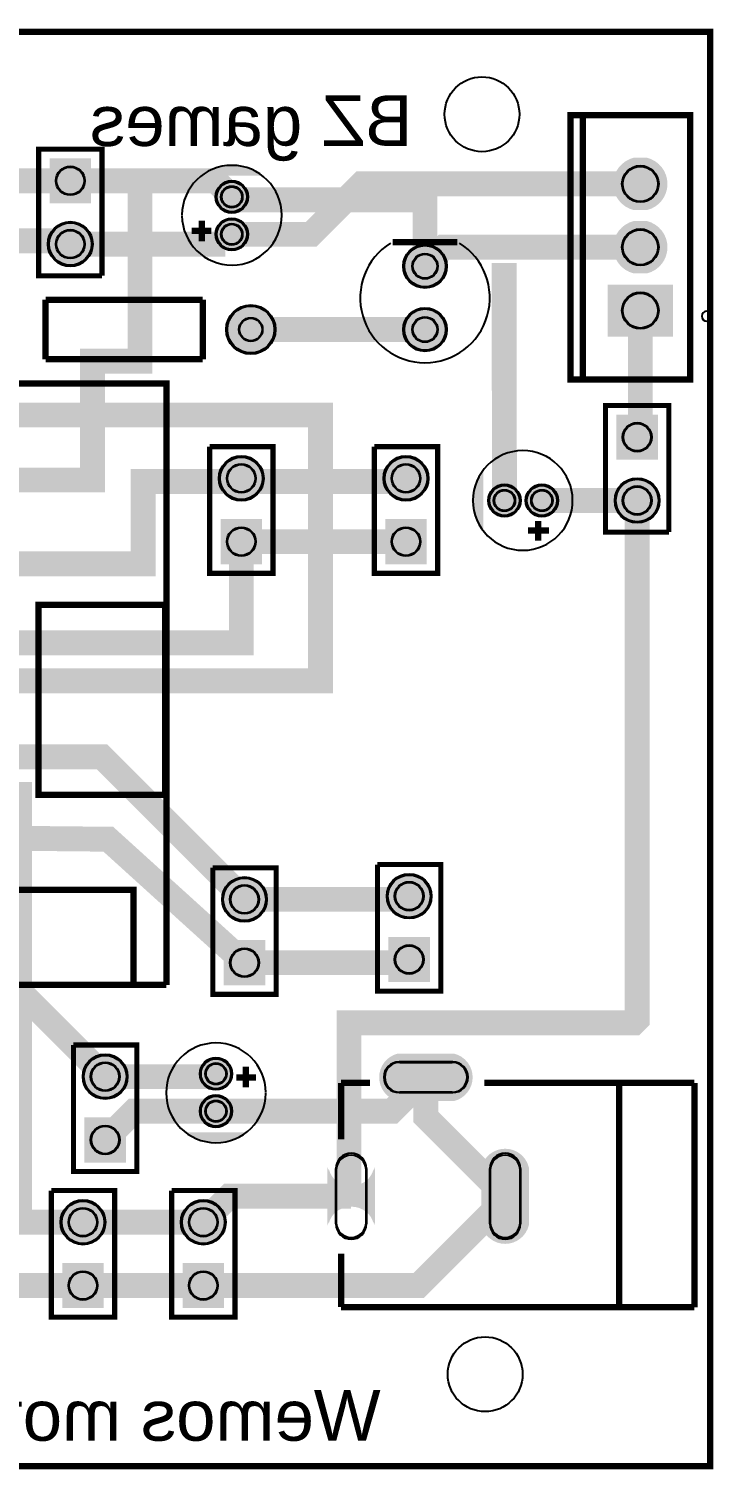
# Model space of a CAD drawing. Header units: millimetres. Extents: x -2.4 to 60.7, y -0.1 to 57.7.
# Drawn here: x 33.3 to 60.7, y -0.1 to 57.7 of the extents above; entities that cross this region are included whole.
import ezdxf

# ---------------------------------------------------------------- set-up
doc = ezdxf.new("R2010")
doc.units = ezdxf.units.MM
for name, color, linetype, true_color in [('BoardOutLine', 7, 'Continuous', 0xff00ff), ('BottomLayer', 7, 'Continuous', 0x0000ff), ('BottomSilkLayer', 7, 'Continuous', 0x66cc33), ('BottomSolderMaskLayer', 7, 'Continuous', 0xaa00ff), ('Multi-Layer', 7, 'Continuous', 0xc0c0c0), ('TopLayer', 7, 'Continuous', 0xff0000), ('TopSilkLayer', 7, 'Continuous', 0xffcc00), ('TopSolderMaskLayer', 7, 'Continuous', 0x800080)]:
    doc.layers.add(name, color=color, linetype=linetype, true_color=true_color)
doc.styles.get("Standard").update_dxf_attribs({"font": 'arial.ttf'})

msp = doc.modelspace()

# ---------------------------------------------------------------- hatches: boundary and pattern name
at = {"layer": 'BottomSolderMaskLayer'}
for points in [[(35.759, 52.467), (35.759, 50.657), (34.091, 50.657), (34.091, 52.467)], [(57.522, 50.384, -0.785398), (57.522, 52.486), (58.048, 52.486, -0.785398), (58.048, 50.384)], [(40.751, 50.916, 1), (42.053, 50.916, 1)], [(34.024, 49.022, 1), (35.826, 49.022, 1)], [(40.751, 49.414, 1), (42.053, 49.414, 1)], [(57.522, 47.844, -0.785398), (57.522, 49.946), (58.048, 49.946, -0.785398), (58.048, 47.844)], [(48.273, 48.133, 1), (50.025, 48.133, 1)], [(56.472, 45.314), (56.472, 47.396), (59.098, 47.396), (59.098, 45.314)], [(41.173, 45.593, 1), (43.155, 45.593, 1)], [(48.273, 45.593, 1), (50.025, 45.593, 1)], [(58.492, 42.18), (58.492, 40.37), (56.824, 40.37), (56.824, 42.18)], [(40.882, 39.624, 1), (42.684, 39.624, 1)], [(47.486, 39.624, 1), (49.288, 39.624, 1)], [(51.685, 38.735, 1), (52.986, 38.735, 1)], [(53.186, 38.735, 1), (54.487, 38.735, 1)], [(56.757, 38.735, 1), (58.559, 38.735, 1)], [(40.949, 36.179), (40.949, 37.989), (42.617, 37.989), (42.617, 36.179)], [(47.553, 36.179), (47.553, 37.989), (49.221, 37.989), (49.221, 36.179)], [(47.613, 22.86, 1), (49.415, 22.86, 1)], [(41.009, 22.733, 1), (42.811, 22.733, 1)], [(41.076, 19.288), (41.076, 21.098), (42.744, 21.098), (42.744, 19.288)], [(47.68, 19.415), (47.68, 21.225), (49.348, 21.225), (49.348, 19.415)], [(35.421, 15.621, 1), (37.223, 15.621, 1)], [(40.116, 15.737, 1), (41.418, 15.737, 1)], [(50.314, 16.545, -0.785398), (50.314, 14.644), (48.058, 14.644, -0.785398), (48.058, 16.545)], [(40.116, 14.235, 1), (41.418, 14.235, 1)], [(35.488, 12.176), (35.488, 13.986), (37.156, 13.986), (37.156, 12.176)], [(53.314, 9.659, -0.785398), (51.413, 9.659), (51.413, 11.983, -0.785398), (53.314, 11.983)], [(47.139, 11.983, -0.785398), (45.238, 11.983), (45.238, 9.659, -0.785398), (47.139, 9.659)], [(34.532, 9.779, 1), (36.334, 9.779, 1)], [(39.358, 9.779, 1), (41.16, 9.779, 1)], [(34.599, 6.334), (34.599, 8.144), (36.267, 8.144), (36.267, 6.334)], [(39.425, 6.334), (39.425, 8.144), (41.093, 8.144), (41.093, 6.334)]]:
    msp.add_hatch(color=256, dxfattribs=at).paths.add_polyline_path(points)
at = {"layer": 'Multi-Layer'}
for points in [[(35.712, 52.412), (35.712, 50.712), (34.138, 50.712), (34.138, 52.412)], [(57.535, 50.435, -0.785398), (57.535, 52.435), (58.035, 52.435, -0.785398), (58.035, 50.435)], [(40.802, 50.916, 1), (42.002, 50.916, 1)], [(34.075, 49.022, 1), (35.775, 49.022, 1)], [(40.802, 49.414, 1), (42.002, 49.414, 1)], [(57.535, 47.895, -0.785398), (57.535, 49.895), (58.035, 49.895, -0.785398), (58.035, 47.895)], [(48.323, 48.133, 1), (49.974, 48.133, 1)], [(56.535, 45.354), (56.535, 47.356), (59.035, 47.356), (59.035, 45.354)], [(41.224, 45.593, 1), (43.104, 45.593, 1)], [(48.323, 45.593, 1), (49.974, 45.593, 1)], [(58.445, 42.125), (58.445, 40.425), (56.871, 40.425), (56.871, 42.125)], [(40.933, 39.624, 1), (42.633, 39.624, 1)], [(47.537, 39.624, 1), (49.237, 39.624, 1)], [(51.735, 38.735, 1), (52.935, 38.735, 1)], [(53.237, 38.735, 1), (54.437, 38.735, 1)], [(56.808, 38.735, 1), (58.508, 38.735, 1)], [(40.996, 36.234), (40.996, 37.934), (42.57, 37.934), (42.57, 36.234)], [(47.6, 36.234), (47.6, 37.934), (49.174, 37.934), (49.174, 36.234)], [(47.664, 22.86, 1), (49.364, 22.86, 1)], [(41.06, 22.733, 1), (42.76, 22.733, 1)], [(41.123, 19.343), (41.123, 21.043), (42.697, 21.043), (42.697, 19.343)], [(47.727, 19.47), (47.727, 21.17), (49.301, 21.17), (49.301, 19.47)], [(35.472, 15.621, 1), (37.172, 15.621, 1)], [(40.167, 15.737, 1), (41.367, 15.737, 1)], [(50.286, 16.495, -0.785398), (50.286, 14.695), (48.086, 14.695, -0.785398), (48.086, 16.495)], [(40.167, 14.235, 1), (41.367, 14.235, 1)], [(35.535, 12.231), (35.535, 13.931), (37.109, 13.931), (37.109, 12.231)], [(53.264, 9.721, -0.785398), (51.464, 9.721), (51.464, 11.921, -0.785398), (53.264, 11.921)], [(47.089, 11.921, -0.785398), (45.289, 11.921), (45.289, 9.721, -0.785398), (47.089, 9.721)], [(34.583, 9.779, 1), (36.283, 9.779, 1)], [(39.409, 9.779, 1), (41.109, 9.779, 1)], [(34.646, 6.389), (34.646, 8.089), (36.22, 8.089), (36.22, 6.389)], [(39.472, 6.389), (39.472, 8.089), (41.046, 8.089), (41.046, 6.389)]]:
    msp.add_hatch(color=256, dxfattribs=at).paths.add_polyline_path(points)
at = {"layer": 'TopSilkLayer'}
for points in [[(42.602, 51.765), (42.556, 51.805), (42.508, 51.843), (42.459, 51.88), (42.409, 51.915), (42.358, 51.949), (42.306, 51.98), (42.253, 52.01), (42.198, 52.038), (42.143, 52.064), (42.087, 52.088), (42.03, 52.111), (41.972, 52.131), (41.914, 52.15), (41.855, 52.166), (41.796, 52.18), (41.736, 52.193), (41.676, 52.203), (41.615, 52.211), (41.555, 52.218), (41.494, 52.222), (41.433, 52.224), (41.371, 52.224), (41.31, 52.222), (41.249, 52.218), (41.189, 52.211), (41.128, 52.203), (41.068, 52.193), (41.008, 52.18), (40.949, 52.166), (40.89, 52.15), (40.831, 52.131), (40.774, 52.111), (40.717, 52.088), (40.661, 52.064), (40.606, 52.038), (40.551, 52.01), (40.498, 51.98), (40.446, 51.949), (40.395, 51.915), (40.345, 51.88), (40.296, 51.843), (40.248, 51.805), (40.202, 51.765)], [(51.486, 39.935), (51.446, 39.889), (51.408, 39.841), (51.371, 39.792), (51.336, 39.742), (51.302, 39.691), (51.271, 39.639), (51.241, 39.586), (51.213, 39.531), (51.187, 39.476), (51.163, 39.42), (51.14, 39.363), (51.12, 39.305), (51.101, 39.247), (51.085, 39.188), (51.071, 39.129), (51.058, 39.069), (51.048, 39.009), (51.04, 38.948), (51.033, 38.888), (51.029, 38.827), (51.027, 38.766), (51.027, 38.704), (51.029, 38.643), (51.033, 38.582), (51.04, 38.522), (51.048, 38.461), (51.058, 38.401), (51.071, 38.341), (51.085, 38.282), (51.101, 38.223), (51.12, 38.164), (51.14, 38.107), (51.163, 38.05), (51.187, 37.994), (51.213, 37.939), (51.241, 37.884), (51.271, 37.831), (51.302, 37.779), (51.336, 37.728), (51.371, 37.678), (51.408, 37.629), (51.446, 37.581), (51.486, 37.535)], [(39.567, 13.386), (39.613, 13.346), (39.661, 13.308), (39.71, 13.271), (39.76, 13.236), (39.811, 13.202), (39.863, 13.171), (39.916, 13.141), (39.971, 13.113), (40.026, 13.087), (40.082, 13.063), (40.139, 13.04), (40.197, 13.02), (40.255, 13.001), (40.314, 12.985), (40.373, 12.971), (40.433, 12.958), (40.493, 12.948), (40.554, 12.94), (40.614, 12.933), (40.675, 12.929), (40.736, 12.927), (40.798, 12.927), (40.859, 12.929), (40.92, 12.933), (40.98, 12.94), (41.041, 12.948), (41.101, 12.958), (41.161, 12.971), (41.22, 12.985), (41.279, 13.001), (41.338, 13.02), (41.395, 13.04), (41.452, 13.063), (41.508, 13.087), (41.563, 13.113), (41.618, 13.141), (41.671, 13.171), (41.723, 13.202), (41.774, 13.236), (41.824, 13.271), (41.873, 13.308), (41.921, 13.346), (41.967, 13.386)]]:
    msp.add_hatch(color=256, dxfattribs=at).paths.add_polyline_path(points)
at = {"layer": 'TopSolderMaskLayer'}
for points in [[(35.759, 52.467), (35.759, 50.657), (34.091, 50.657), (34.091, 52.467)], [(57.522, 50.384, -0.785398), (57.522, 52.486), (58.048, 52.486, -0.785398), (58.048, 50.384)], [(40.751, 50.916, 1), (42.053, 50.916, 1)], [(34.024, 49.022, 1), (35.826, 49.022, 1)], [(40.751, 49.414, 1), (42.053, 49.414, 1)], [(57.522, 47.844, -0.785398), (57.522, 49.946), (58.048, 49.946, -0.785398), (58.048, 47.844)], [(48.273, 48.133, 1), (50.025, 48.133, 1)], [(56.472, 45.314), (56.472, 47.396), (59.098, 47.396), (59.098, 45.314)], [(41.173, 45.593, 1), (43.155, 45.593, 1)], [(48.273, 45.593, 1), (50.025, 45.593, 1)], [(58.492, 42.18), (58.492, 40.37), (56.824, 40.37), (56.824, 42.18)], [(40.882, 39.624, 1), (42.684, 39.624, 1)], [(47.486, 39.624, 1), (49.288, 39.624, 1)], [(51.685, 38.735, 1), (52.986, 38.735, 1)], [(53.186, 38.735, 1), (54.487, 38.735, 1)], [(56.757, 38.735, 1), (58.559, 38.735, 1)], [(40.949, 36.179), (40.949, 37.989), (42.617, 37.989), (42.617, 36.179)], [(47.553, 36.179), (47.553, 37.989), (49.221, 37.989), (49.221, 36.179)], [(47.613, 22.86, 1), (49.415, 22.86, 1)], [(41.009, 22.733, 1), (42.811, 22.733, 1)], [(41.076, 19.288), (41.076, 21.098), (42.744, 21.098), (42.744, 19.288)], [(47.68, 19.415), (47.68, 21.225), (49.348, 21.225), (49.348, 19.415)], [(35.421, 15.621, 1), (37.223, 15.621, 1)], [(40.116, 15.737, 1), (41.418, 15.737, 1)], [(50.314, 16.545, -0.785398), (50.314, 14.644), (48.058, 14.644, -0.785398), (48.058, 16.545)], [(40.116, 14.235, 1), (41.418, 14.235, 1)], [(35.488, 12.176), (35.488, 13.986), (37.156, 13.986), (37.156, 12.176)], [(53.314, 9.659, -0.785398), (51.413, 9.659), (51.413, 11.983, -0.785398), (53.314, 11.983)], [(47.139, 11.983, -0.785398), (45.238, 11.983), (45.238, 9.659, -0.785398), (47.139, 9.659)], [(34.532, 9.779, 1), (36.334, 9.779, 1)], [(39.358, 9.779, 1), (41.16, 9.779, 1)], [(34.599, 6.334), (34.599, 8.144), (36.267, 8.144), (36.267, 6.334)], [(39.425, 6.334), (39.425, 8.144), (41.093, 8.144), (41.093, 6.334)]]:
    msp.add_hatch(color=256, dxfattribs=at).paths.add_polyline_path(points)

# ---------------------------------------------------------------- linework, layer by layer
at = {"layer": 'BoardOutLine', "const_width": 0.254}
msp.add_lwpolyline([(0, 57.404), (0, 57.531), (60.579, 57.531), (60.579, 0), (-2.286, 0), (-2.286, 57.404), (0, 57.404)], close=True, dxfattribs=at)
at = {"layer": 'BottomLayer', "const_width": 1}
for points in [[(29.718, 54.229), (32.385, 51.562), (34.925, 51.562)], [(27.305, 39.556), (35.814, 39.556), (35.814, 44.323), (37.719, 44.323), (37.719, 51.562)], [(34.925, 51.562), (40.756, 51.562), (41.402, 50.916)], [(49.149, 48.133), (49.149, 50.8), (41.518, 50.8), (41.402, 50.916)], [(49.149, 48.133), (49.911, 48.895), (57.785, 48.895)], [(52.334, 38.735), (52.324, 48.26)], [(57.658, 41.275), (57.785, 41.402), (57.785, 46.355)], [(42.164, 45.593), (49.149, 45.593)], [(23.899, 34.567), (25.527, 36.195), (37.846, 36.195), (37.846, 39.497), (41.656, 39.497), (41.783, 39.624)], [(41.783, 39.624), (41.91, 39.497), (48.387, 39.497)], [(46.188, 10.821), (46.101, 10.909), (46.101, 17.78), (57.531, 17.78), (57.658, 17.907), (57.658, 38.735)], [(57.658, 38.735), (53.837, 38.735)], [(41.783, 37.084), (48.387, 37.084)], [(23.899, 26.947), (23.899, 25.273), (36.449, 25.146), (41.91, 20.193)], [(41.91, 22.733), (48.387, 22.733), (48.514, 22.86)], [(41.91, 20.193), (48.387, 20.193), (48.514, 20.32)], [(36.322, 15.621), (32.639, 19.304), (29.845, 19.304)], [(36.322, 15.621), (40.651, 15.621), (40.767, 15.737)]]:
    msp.add_lwpolyline(points, dxfattribs=at)
at = {"layer": 'BottomSolderMaskLayer'}
for points in [[(48.109, 16.21), (50.262, 16.21)], [(48.109, 14.979), (50.262, 14.979)], [(45.573, 9.712), (45.573, 11.931)], [(46.804, 9.712), (46.804, 11.931)], [(51.748, 11.931), (51.748, 9.712)], [(52.979, 11.931), (52.979, 9.712)]]:
    msp.add_lwpolyline(points, close=True, dxfattribs=at)
for centre, radius in [((34.925, 51.562), 0.583), ((57.785, 51.435), 0.736), ((41.402, 50.916), 0.651), ((41.402, 50.916), 0.434), ((34.925, 49.022), 0.901), ((41.402, 49.414), 0.651), ((41.402, 49.414), 0.434), ((34.925, 49.022), 0.583), ((57.785, 48.895), 0.736), ((49.149, 48.133), 0.876), ((49.149, 48.133), 0.512), ((57.785, 46.355), 0.736), ((42.164, 45.593), 0.991), ((49.149, 45.593), 0.876), ((42.164, 45.593), 0.474), ((49.149, 45.593), 0.512), ((57.658, 41.275), 0.583), ((41.783, 39.624), 0.901), ((48.387, 39.624), 0.901), ((41.783, 39.624), 0.583), ((48.387, 39.624), 0.583), ((52.335, 38.735), 0.651), ((53.837, 38.735), 0.651), ((57.658, 38.735), 0.901), ((57.658, 38.735), 0.583), ((52.335, 38.735), 0.434), ((53.837, 38.735), 0.434), ((41.783, 37.084), 0.583), ((48.387, 37.084), 0.583), ((48.514, 22.86), 0.901), ((41.91, 22.733), 0.901), ((41.91, 22.733), 0.583), ((48.514, 22.86), 0.583), ((48.514, 20.32), 0.583), ((41.91, 20.193), 0.583), ((36.322, 15.621), 0.901), ((36.322, 15.621), 0.583), ((40.767, 15.737), 0.651), ((40.767, 15.737), 0.434), ((40.767, 14.235), 0.651), ((40.767, 14.235), 0.434), ((36.322, 13.081), 0.583), ((35.433, 9.779), 0.901), ((40.259, 9.779), 0.901), ((35.433, 9.779), 0.583), ((40.259, 9.779), 0.583), ((35.433, 7.239), 0.583), ((40.259, 7.239), 0.583)]:
    msp.add_circle(centre, radius, dxfattribs=at)
for centre, start, end in [((48.109, 15.595), 450, 270), ((50.262, 15.595), 270, 450), ((46.188, 11.931), 360, 540), ((52.363, 11.931), 360, 180), ((46.188, 9.712), 540, 360), ((52.363, 9.712), 180, 360)]:
    msp.add_arc(centre, 0.615, start, end, dxfattribs=at)
at = {"layer": 'Multi-Layer'}
for points in [[(48.136, 16.195), (50.236, 16.195)], [(48.136, 14.995), (50.236, 14.995)], [(45.589, 9.771), (45.589, 11.871)], [(46.788, 9.771), (46.788, 11.871)], [(51.764, 11.871), (51.764, 9.771)], [(52.963, 11.871), (52.963, 9.771)]]:
    msp.add_lwpolyline(points, close=True, dxfattribs=at)
for centre, radius in [((51.435, 54.229), 1.5), ((34.925, 51.562), 0.55), ((57.785, 51.435), 0.7), ((41.402, 50.916), 0.6), ((41.402, 50.916), 0.4), ((34.925, 49.022), 0.85), ((41.402, 49.414), 0.6), ((41.402, 49.414), 0.4), ((34.925, 49.022), 0.55), ((57.785, 48.895), 0.7), ((49.149, 48.133), 0.826), ((49.149, 48.133), 0.483), ((57.785, 46.355), 0.7), ((42.164, 45.593), 0.94), ((49.149, 45.593), 0.826), ((42.164, 45.593), 0.45), ((49.149, 45.593), 0.483), ((57.658, 41.275), 0.55), ((41.783, 39.624), 0.85), ((48.387, 39.624), 0.85), ((41.783, 39.624), 0.55), ((48.387, 39.624), 0.55), ((52.335, 38.735), 0.6), ((53.837, 38.735), 0.6), ((57.658, 38.735), 0.85), ((52.335, 38.735), 0.4), ((53.837, 38.735), 0.4), ((57.658, 38.735), 0.55), ((41.783, 37.084), 0.55), ((48.387, 37.084), 0.55), ((48.514, 22.86), 0.85), ((41.91, 22.733), 0.85), ((41.91, 22.733), 0.55), ((48.514, 22.86), 0.55), ((48.514, 20.32), 0.55), ((41.91, 20.193), 0.55), ((36.322, 15.621), 0.85), ((40.767, 15.737), 0.6), ((36.322, 15.621), 0.55), ((40.767, 15.737), 0.4), ((40.767, 14.235), 0.6), ((40.767, 14.235), 0.4), ((36.322, 13.081), 0.55), ((35.433, 9.779), 0.85), ((40.259, 9.779), 0.85), ((35.433, 9.779), 0.55), ((40.259, 9.779), 0.55), ((35.433, 7.239), 0.55), ((40.259, 7.239), 0.55), ((51.562, 3.683), 1.5)]:
    msp.add_circle(centre, radius, dxfattribs=at)
for centre, start, end in [((48.136, 15.595), 450, 270), ((50.236, 15.595), 270, 450), ((46.188, 11.871), 360, 540), ((52.363, 11.871), 360, 180), ((46.188, 9.771), 540, 360), ((52.363, 9.771), 180, 360)]:
    msp.add_arc(centre, 0.6, start, end, dxfattribs=at)
at = {"layer": 'TopLayer', "const_width": 1}
for points in [[(41.402, 49.414), (44.588, 49.414), (46.609, 51.435), (57.785, 51.435)], [(29.718, 49.149), (34.798, 49.149), (34.925, 49.022)], [(34.925, 49.022), (41.148, 49.022)], [(29.845, 42.164), (44.958, 42.164), (44.958, 31.496), (11.176, 31.496), (11.199, 34.567)], [(16.279, 34.567), (16.279, 33.02), (41.783, 33.02), (41.783, 33.02), (41.783, 37.084)], [(16.279, 26.947), (16.279, 28.448), (36.195, 28.448), (41.91, 22.733)], [(35.433, 9.779), (32.893, 9.779), (32.893, 26.947), (28.979, 26.947)], [(40.767, 14.235), (47.826, 14.235), (49.186, 15.595)], [(52.363, 10.821), (49.186, 13.999), (49.186, 15.595)], [(36.322, 13.081), (37.476, 14.235), (40.767, 14.235)], [(40.259, 7.239), (48.895, 7.239), (52.363, 10.707), (52.363, 10.821)], [(40.259, 9.779), (41.301, 10.821), (46.188, 10.821)], [(35.433, 9.779), (40.259, 9.779)], [(35.433, 7.239), (12.065, 7.239)], [(40.259, 7.239), (35.433, 7.239)]]:
    msp.add_lwpolyline(points, dxfattribs=at)
at = {"layer": 'TopSilkLayer', "const_width": 0.254}
for points in [[(54.986, 43.594), (54.986, 54.196), (59.784, 54.196), (59.784, 43.594), (54.991, 43.594), (54.986, 43.594)], [(38.735, 26.924), (38.735, 34.544), (33.655, 34.544), (33.655, 26.924), (38.735, 26.924)], [(32.385, 23.114), (32.385, 19.304), (37.465, 19.304), (37.465, 23.114), (32.385, 23.114)]]:
    msp.add_lwpolyline(points, close=True, dxfattribs=at)
at = {"layer": 'TopSilkLayer'}
for points, const_width in [([(55.485, 54.195), (55.485, 43.595)], 0.254), ([(36.195, 47.752), (33.655, 47.752), (33.655, 52.832), (36.195, 52.832), (36.195, 50.927)], 0.203), ([(36.195, 47.752), (36.195, 50.927)], 0.203), ([(40.202, 49.965), (40.202, 49.127)], 0.254), ([(40.583, 49.559), (39.796, 49.559)], 0.254), ([(50.449, 49.093), (47.849, 49.093)], 0.254), ([(33.934, 44.399), (33.934, 46.787)], 0.254), ([(33.934, 46.787), (40.234, 46.787)], 0.254), ([(40.234, 46.787), (40.234, 44.399)], 0.254), ([(40.234, 44.399), (33.934, 44.399)], 0.254), ([(7.031, 43.434), (38.781, 43.434), (38.781, 19.304)], 0.254), ([(58.928, 37.465), (56.388, 37.465), (56.388, 42.545), (58.928, 42.545), (58.928, 40.64)], 0.203), ([(40.513, 40.894), (43.053, 40.894), (43.053, 35.814), (40.513, 35.814), (40.513, 37.719)], 0.203), ([(40.513, 40.894), (40.513, 37.719)], 0.203), ([(47.117, 40.894), (49.657, 40.894), (49.657, 35.814), (47.117, 35.814), (47.117, 37.719)], 0.203), ([(47.117, 40.894), (47.117, 37.719)], 0.203), ([(58.928, 37.465), (58.928, 40.64)], 0.203), ([(53.286, 37.535), (54.124, 37.535)], 0.254), ([(53.692, 37.916), (53.692, 37.129)], 0.254), ([(40.64, 24.003), (43.18, 24.003), (43.18, 18.923), (40.64, 18.923), (40.64, 20.828)], 0.203), ([(40.64, 24.003), (40.64, 20.828)], 0.203), ([(47.244, 24.13), (49.784, 24.13), (49.784, 19.05), (47.244, 19.05), (47.244, 20.955)], 0.203), ([(47.244, 24.13), (47.244, 20.955)], 0.203), ([(31.161, 18.034), (32.431, 19.304), (38.781, 19.304)], 0.254), ([(35.052, 16.891), (37.592, 16.891), (37.592, 11.811), (35.052, 11.811), (35.052, 13.716)], 0.203), ([(35.052, 16.891), (35.052, 13.716)], 0.203), ([(41.586, 15.592), (42.373, 15.592)], 0.254), ([(41.967, 15.186), (41.967, 16.024)], 0.254), ([(45.782, 13.107), (45.782, 15.368)], 0.254), ([(45.782, 15.368), (46.948, 15.368)], 0.254), ([(59.955, 15.368), (51.524, 15.368)], 0.254), ([(56.933, 6.376), (56.933, 15.376)], 0.254), ([(59.955, 6.368), (59.955, 15.368)], 0.254), ([(59.955, 6.376), (59.955, 15.368)], 0.254), ([(34.163, 11.049), (36.703, 11.049), (36.703, 5.969), (34.163, 5.969), (34.163, 7.874)], 0.203), ([(34.163, 11.049), (34.163, 7.874)], 0.203), ([(38.989, 11.049), (41.529, 11.049), (41.529, 5.969), (38.989, 5.969), (38.989, 7.874)], 0.203), ([(38.989, 11.049), (38.989, 7.874)], 0.203), ([(45.782, 8.517), (45.782, 6.376)], 0.254), ([(45.782, 6.376), (59.955, 6.376)], 0.254), ([(59.955, 6.376), (45.805, 6.376)], 0.254)]:
    msp.add_lwpolyline(points, dxfattribs=dict(at, const_width=const_width))
for centre, radius, start, end in [((41.403, 50.18), 2, 180.47298, 179.52702), ((49.149, 46.862), 2.6, 122.10322, 57.89678), ((60.449, 46.128), 0.2, 180.36383, 179.63617), ((53.071, 38.736), 2, 270.47298, 270), ((40.766, 14.971), 2, 0.47298, 359.52702)]:
    msp.add_arc(centre, radius, start, end, dxfattribs=at)
at = {"layer": 'TopSolderMaskLayer'}
for points in [[(48.109, 16.21), (50.262, 16.21)], [(48.109, 14.979), (50.262, 14.979)], [(45.573, 9.712), (45.573, 11.931)], [(46.804, 9.712), (46.804, 11.931)], [(51.748, 11.931), (51.748, 9.712)], [(52.979, 11.931), (52.979, 9.712)]]:
    msp.add_lwpolyline(points, close=True, dxfattribs=at)
for centre, radius in [((34.925, 51.562), 0.583), ((57.785, 51.435), 0.736), ((41.402, 50.916), 0.651), ((41.402, 50.916), 0.434), ((34.925, 49.022), 0.901), ((41.402, 49.414), 0.651), ((41.402, 49.414), 0.434), ((34.925, 49.022), 0.583), ((57.785, 48.895), 0.736), ((49.149, 48.133), 0.876), ((49.149, 48.133), 0.512), ((57.785, 46.355), 0.736), ((42.164, 45.593), 0.991), ((49.149, 45.593), 0.876), ((42.164, 45.593), 0.474), ((49.149, 45.593), 0.512), ((57.658, 41.275), 0.583), ((41.783, 39.624), 0.901), ((48.387, 39.624), 0.901), ((41.783, 39.624), 0.583), ((48.387, 39.624), 0.583), ((52.335, 38.735), 0.651), ((53.837, 38.735), 0.651), ((57.658, 38.735), 0.901), ((57.658, 38.735), 0.583), ((52.335, 38.735), 0.434), ((53.837, 38.735), 0.434), ((41.783, 37.084), 0.583), ((48.387, 37.084), 0.583), ((48.514, 22.86), 0.901), ((41.91, 22.733), 0.901), ((41.91, 22.733), 0.583), ((48.514, 22.86), 0.583), ((48.514, 20.32), 0.583), ((41.91, 20.193), 0.583), ((36.322, 15.621), 0.901), ((36.322, 15.621), 0.583), ((40.767, 15.737), 0.651), ((40.767, 15.737), 0.434), ((40.767, 14.235), 0.651), ((40.767, 14.235), 0.434), ((36.322, 13.081), 0.583), ((35.433, 9.779), 0.901), ((40.259, 9.779), 0.901), ((35.433, 9.779), 0.583), ((40.259, 9.779), 0.583), ((35.433, 7.239), 0.583), ((40.259, 7.239), 0.583)]:
    msp.add_circle(centre, radius, dxfattribs=at)
for centre, start, end in [((48.109, 15.595), 450, 270), ((50.262, 15.595), 270, 450), ((46.188, 11.931), 360, 540), ((52.363, 11.931), 360, 180), ((46.188, 9.712), 540, 360), ((52.363, 9.712), 180, 360)]:
    msp.add_arc(centre, 0.615, start, end, dxfattribs=at)

# ---------------------------------------------------------------- texts
at = {"layer": 'BottomSilkLayer', "text_generation_flag": 2}
for s, p in [('BZ games', (48.641, 52.959)), ('Wemos motor rev 1', (47.371, 1.016))]:
    msp.add_text(s, height=2.032, dxfattribs=at).set_placement(p)

doc.saveas('drawing.dxf')
